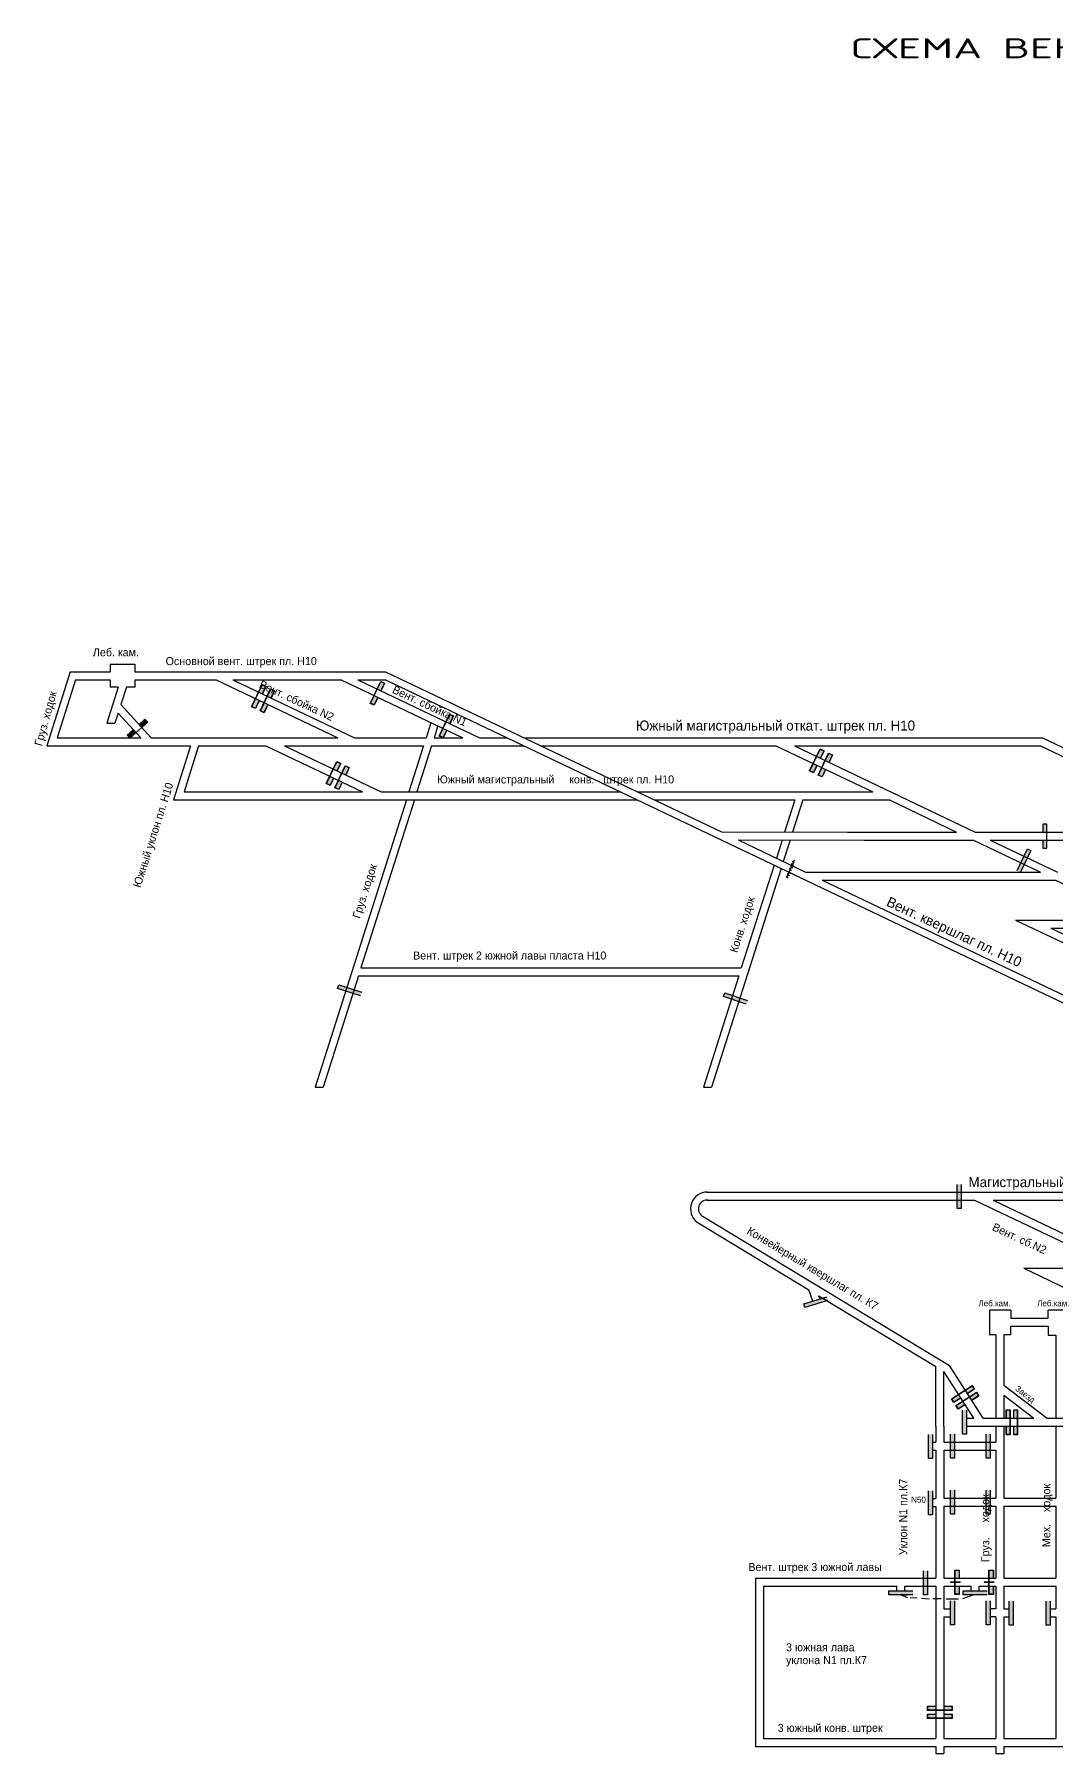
# Model space of a CAD drawing. Header units: millimetres. Extents: x -1214 to 290, y -473 to 386.
# Drawn here: x -1214 to -703, y -473 to 386 of the extents above; entities that cross this region are included whole.
import ezdxf

# ---------------------------------------------------------------- set-up
doc = ezdxf.new("R2010")
doc.units = ezdxf.units.MM
doc.layers.add('Двери', color=7, linetype='Continuous')
doc.layers.add('Перемычки', color=7, linetype='Continuous')
doc.styles.add('ESKD', font='Eskdwin')

msp = doc.modelspace()

# ---------------------------------------------------------------- hatches: boundary and pattern name
h = msp.add_hatch(color=256)
h.paths.add_polyline_path([(-751.71, -387.08), (-754.15, -387.08), (-754.15, -387.23), (-751.71, -387.23)])
h.paths.add_polyline_path([(-754.25, -387.08), (-756.39, -387.08), (-756.39, -387.23), (-754.25, -387.23)])
h.paths.add_polyline_path([(-754.15, -387.08), (-754.25, -387.08), (-754.25, -387.23), (-754.15, -387.23)])
h = msp.add_hatch(color=256)
h.paths.add_polyline_path([(-734.89, -387.08), (-737.32, -387.08), (-737.32, -387.23), (-734.89, -387.23)])
h.paths.add_polyline_path([(-737.42, -387.08), (-739.57, -387.08), (-739.57, -387.23), (-737.42, -387.23)])
h.paths.add_polyline_path([(-737.32, -387.08), (-737.42, -387.08), (-737.42, -387.23), (-737.32, -387.23)])
at = {"layer": 'Двери'}
h = msp.add_hatch(color=256, dxfattribs=at)
h.paths.add_polyline_path([(-1100.11, 56.7), (-1098.34, 60.41), (-1100.33, 61.35), (-1102.09, 57.65), (-1102, 57.61), (-1100.28, 61.22), (-1098.48, 60.36), (-1100.2, 56.75)])
h.paths.add_polyline_path([(-1103.72, 54), (-1102, 57.61), (-1102.09, 57.65), (-1103.81, 54.04)])
h.paths.add_polyline_path([(-1103.59, 49.39), (-1101.83, 53.09), (-1101.92, 53.14), (-1103.64, 49.53), (-1105.45, 50.39), (-1103.72, 54), (-1103.81, 54.04), (-1105.58, 50.34)])
h = msp.add_hatch(color=3, dxfattribs=at)
h.paths.add_polyline_path([(-1098.48, 60.36), (-1100.28, 61.22), (-1102, 57.61), (-1100.2, 56.75)])
h.paths.add_polyline_path([(-1105.45, 50.39), (-1103.64, 49.53), (-1101.92, 53.14), (-1103.72, 54)])
h = msp.add_hatch(color=256, dxfattribs=at)
h.paths.add_polyline_path([(-1040.85, 58.38), (-1039.09, 62.08), (-1041.08, 63.02), (-1042.84, 59.32), (-1042.75, 59.28), (-1041.03, 62.89), (-1039.22, 62.03), (-1040.94, 58.42)])
h.paths.add_polyline_path([(-1044.47, 55.67), (-1042.75, 59.28), (-1042.84, 59.32), (-1044.56, 55.71)])
h.paths.add_polyline_path([(-1044.34, 51.06), (-1042.58, 54.76), (-1042.67, 54.81), (-1044.39, 51.2), (-1046.19, 52.06), (-1044.47, 55.67), (-1044.56, 55.71), (-1046.33, 52.01)])
h = msp.add_hatch(color=3, dxfattribs=at)
h.paths.add_polyline_path([(-1039.22, 62.03), (-1041.03, 62.89), (-1042.75, 59.28), (-1040.94, 58.42)])
h.paths.add_polyline_path([(-1046.19, 52.06), (-1044.39, 51.2), (-1042.67, 54.81), (-1044.47, 55.67)])
h = msp.add_hatch(color=256, dxfattribs=at)
h.paths.add_polyline_path([(-1095.83, 54.66), (-1094.06, 58.36), (-1096.05, 59.31), (-1097.81, 55.61), (-1097.72, 55.57), (-1096, 59.18), (-1094.2, 58.32), (-1095.92, 54.7)])
h.paths.add_polyline_path([(-1099.45, 51.96), (-1097.72, 55.57), (-1097.81, 55.61), (-1099.54, 52)])
h.paths.add_polyline_path([(-1099.32, 47.35), (-1097.55, 51.05), (-1097.64, 51.09), (-1099.36, 47.48), (-1101.17, 48.34), (-1099.45, 51.96), (-1099.54, 52), (-1101.3, 48.3)])
h = msp.add_hatch(color=3, dxfattribs=at)
h.paths.add_polyline_path([(-1094.2, 58.32), (-1096, 59.18), (-1097.72, 55.57), (-1095.92, 54.7)])
h.paths.add_polyline_path([(-1101.17, 48.34), (-1099.36, 47.48), (-1097.64, 51.09), (-1099.45, 51.96)])
h = msp.add_hatch(color=256, dxfattribs=at)
h.paths.add_polyline_path([(-1161.83, 41.54), (-1158.79, 44.3), (-1157.31, 42.67), (-1160.35, 39.91), (-1160.42, 39.99), (-1157.45, 42.67), (-1158.8, 44.15), (-1161.76, 41.47)])
h.paths.add_polyline_path([(-1163.38, 37.3), (-1160.42, 39.99), (-1160.35, 39.91), (-1163.31, 37.23)])
h.paths.add_polyline_path([(-1167.83, 36.1), (-1164.79, 38.86), (-1164.72, 38.78), (-1167.69, 36.09), (-1166.34, 34.61), (-1163.38, 37.3), (-1163.31, 37.23), (-1166.35, 34.47)])
h = msp.add_hatch(color=3, dxfattribs=at)
h.paths.add_polyline_path([(-1158.8, 44.15), (-1157.45, 42.67), (-1160.42, 39.99), (-1161.76, 41.47)])
h.paths.add_polyline_path([(-1166.34, 34.61), (-1167.69, 36.09), (-1164.72, 38.78), (-1163.38, 37.3)])
h = msp.add_hatch(color=256, dxfattribs=at)
h.paths.add_polyline_path([(-1006.44, 42.02), (-1004.67, 45.72), (-1006.66, 46.67), (-1008.42, 42.97), (-1008.33, 42.93), (-1006.61, 46.54), (-1004.81, 45.68), (-1006.53, 42.07)])
h.paths.add_polyline_path([(-1010.05, 39.32), (-1008.33, 42.93), (-1008.42, 42.97), (-1010.14, 39.36)])
h.paths.add_polyline_path([(-1009.92, 34.71), (-1008.16, 38.41), (-1008.25, 38.46), (-1009.97, 34.85), (-1011.78, 35.71), (-1010.05, 39.32), (-1010.14, 39.36), (-1011.91, 35.66)])
h = msp.add_hatch(color=3, dxfattribs=at)
h.paths.add_polyline_path([(-1004.81, 45.68), (-1006.61, 46.54), (-1008.33, 42.93), (-1006.53, 42.07)])
h.paths.add_polyline_path([(-1011.78, 35.71), (-1009.97, 34.85), (-1008.25, 38.46), (-1010.05, 39.32)])
h = msp.add_hatch(color=256, dxfattribs=at)
h.paths.add_polyline_path([(-821.38, 24.59), (-819.62, 28.29), (-821.6, 29.24), (-823.37, 25.54), (-823.28, 25.49), (-821.55, 29.1), (-819.75, 28.24), (-821.47, 24.63)])
h.paths.add_polyline_path([(-825, 21.88), (-823.28, 25.49), (-823.37, 25.54), (-825.09, 21.93)])
h.paths.add_polyline_path([(-824.87, 17.28), (-823.1, 20.98), (-823.19, 21.02), (-824.92, 17.41), (-826.72, 18.27), (-825, 21.88), (-825.09, 21.93), (-826.85, 18.23)])
h = msp.add_hatch(color=3, dxfattribs=at)
h.paths.add_polyline_path([(-819.75, 28.24), (-821.55, 29.1), (-823.28, 25.49), (-821.47, 24.63)])
h.paths.add_polyline_path([(-826.72, 18.27), (-824.92, 17.41), (-823.19, 21.02), (-825, 21.88)])
h = msp.add_hatch(color=256, dxfattribs=at)
h.paths.add_polyline_path([(-817.1, 22.55), (-815.34, 26.25), (-817.32, 27.19), (-819.09, 23.49), (-819, 23.45), (-817.28, 27.06), (-815.47, 26.2), (-817.19, 22.59)])
h.paths.add_polyline_path([(-820.72, 19.84), (-819, 23.45), (-819.09, 23.49), (-820.81, 19.88)])
h.paths.add_polyline_path([(-820.59, 15.24), (-818.82, 18.94), (-818.91, 18.98), (-820.64, 15.37), (-822.44, 16.23), (-820.72, 19.84), (-820.81, 19.88), (-822.58, 16.18)])
h = msp.add_hatch(color=3, dxfattribs=at)
h.paths.add_polyline_path([(-815.47, 26.2), (-817.28, 27.06), (-819, 23.45), (-817.19, 22.59)])
h.paths.add_polyline_path([(-822.44, 16.23), (-820.64, 15.37), (-818.91, 18.98), (-820.72, 19.84)])
h = msp.add_hatch(color=256, dxfattribs=at)
h.paths.add_polyline_path([(-1062.81, 18.25), (-1061.04, 21.95), (-1063.03, 22.9), (-1064.79, 19.2), (-1064.7, 19.16), (-1062.98, 22.77), (-1061.18, 21.91), (-1062.9, 18.3)])
h.paths.add_polyline_path([(-1066.42, 15.55), (-1064.7, 19.16), (-1064.79, 19.2), (-1066.51, 15.59)])
h.paths.add_polyline_path([(-1066.29, 10.94), (-1064.53, 14.64), (-1064.62, 14.69), (-1066.34, 11.08), (-1068.15, 11.94), (-1066.42, 15.55), (-1066.51, 15.59), (-1068.28, 11.89)])
h = msp.add_hatch(color=3, dxfattribs=at)
h.paths.add_polyline_path([(-1061.18, 21.91), (-1062.98, 22.77), (-1064.7, 19.16), (-1062.9, 18.3)])
h.paths.add_polyline_path([(-1068.15, 11.94), (-1066.34, 11.08), (-1064.62, 14.69), (-1066.42, 15.55)])
h = msp.add_hatch(color=256, dxfattribs=at)
h.paths.add_polyline_path([(-1058.53, 16.21), (-1056.76, 19.91), (-1058.75, 20.86), (-1060.51, 17.16), (-1060.42, 17.11), (-1058.7, 20.72), (-1056.9, 19.86), (-1058.62, 16.25)])
h.paths.add_polyline_path([(-1062.15, 13.5), (-1060.42, 17.11), (-1060.51, 17.16), (-1062.24, 13.55)])
h.paths.add_polyline_path([(-1062.02, 8.9), (-1060.25, 12.6), (-1060.34, 12.64), (-1062.06, 9.03), (-1063.87, 9.89), (-1062.15, 13.5), (-1062.24, 13.55), (-1064, 9.85)])
h = msp.add_hatch(color=3, dxfattribs=at)
h.paths.add_polyline_path([(-1056.9, 19.86), (-1058.7, 20.72), (-1060.42, 17.11), (-1058.62, 16.25)])
h.paths.add_polyline_path([(-1063.87, 9.89), (-1062.06, 9.03), (-1060.34, 12.64), (-1062.15, 13.5)])
h = msp.add_hatch(color=256, dxfattribs=at)
h.paths.add_polyline_path([(-710.43, -12.29), (-710.43, -8.19), (-708.23, -8.19), (-708.23, -12.29), (-708.33, -12.29), (-708.33, -8.29), (-710.33, -8.29), (-710.33, -12.29)])
h.paths.add_polyline_path([(-708.33, -16.29), (-708.33, -12.29), (-708.23, -12.29), (-708.23, -16.29)])
h.paths.add_polyline_path([(-710.43, -20.39), (-710.43, -16.29), (-710.33, -16.29), (-710.33, -20.29), (-708.33, -20.29), (-708.33, -16.29), (-708.23, -16.29), (-708.23, -20.39)])
h = msp.add_hatch(color=3, dxfattribs=at)
h.paths.add_polyline_path([(-710.33, -8.29), (-708.33, -8.29), (-708.33, -12.29), (-710.33, -12.29)])
h.paths.add_polyline_path([(-708.33, -20.29), (-710.33, -20.29), (-710.33, -16.29), (-708.33, -16.29)])
h = msp.add_hatch(color=256, dxfattribs=at)
h.paths.add_polyline_path([(-750.95, -200.64), (-750.95, -196.54), (-751.05, -196.54), (-751.05, -200.54), (-753.05, -200.54), (-753.05, -196.54), (-753.15, -196.54), (-753.15, -200.64)])
h.paths.add_polyline_path([(-751.05, -196.54), (-750.95, -196.54), (-750.95, -188.44), (-753.15, -188.44), (-753.15, -196.54), (-753.05, -196.54), (-753.05, -188.54), (-751.05, -188.54)])
h = msp.add_hatch(color=3, dxfattribs=at)
h.paths.add_polyline_path([(-753.05, -200.54), (-751.05, -200.54), (-751.05, -196.54), (-753.05, -196.54)])
h.paths.add_polyline_path([(-751.05, -192.54), (-753.05, -192.54), (-753.05, -196.54), (-751.05, -196.54)])
h.paths.add_polyline_path([(-751.05, -192.54), (-751.05, -188.54), (-753.05, -188.54), (-753.05, -192.54)])
h = msp.add_hatch(color=256, dxfattribs=at)
h.paths.add_polyline_path([(-747.89, -293.04), (-744.43, -290.83), (-745.62, -288.98), (-749.07, -291.19), (-749.02, -291.27), (-745.65, -289.12), (-744.57, -290.8), (-747.94, -292.96)])
h.paths.add_polyline_path([(-752.39, -293.43), (-749.02, -291.27), (-749.07, -291.19), (-752.44, -293.35)])
h.paths.add_polyline_path([(-754.71, -297.41), (-751.26, -295.2), (-751.31, -295.11), (-754.68, -297.27), (-755.76, -295.59), (-752.39, -293.43), (-752.44, -293.35), (-755.9, -295.56)])
h = msp.add_hatch(color=3, dxfattribs=at)
h.paths.add_polyline_path([(-744.57, -290.8), (-745.65, -289.12), (-749.02, -291.27), (-747.94, -292.96)])
h.paths.add_polyline_path([(-755.76, -295.59), (-754.68, -297.27), (-751.31, -295.11), (-752.39, -293.43)])
h = msp.add_hatch(color=256, dxfattribs=at)
h.paths.add_polyline_path([(-745.73, -296.41), (-742.28, -294.2), (-743.46, -292.35), (-746.92, -294.56), (-746.86, -294.64), (-743.5, -292.49), (-742.42, -294.17), (-745.79, -296.33)])
h.paths.add_polyline_path([(-750.23, -296.8), (-746.86, -294.64), (-746.92, -294.56), (-750.29, -296.71)])
h.paths.add_polyline_path([(-752.56, -300.78), (-749.1, -298.57), (-749.16, -298.48), (-752.52, -300.64), (-753.6, -298.95), (-750.23, -296.8), (-750.29, -296.71), (-753.74, -298.92)])
h = msp.add_hatch(color=3, dxfattribs=at)
h.paths.add_polyline_path([(-742.42, -294.17), (-743.5, -292.49), (-746.86, -294.64), (-745.79, -296.33)])
h.paths.add_polyline_path([(-753.6, -298.95), (-752.52, -300.64), (-749.16, -298.48), (-750.23, -296.8)])
h = msp.add_hatch(color=256, dxfattribs=at)
h.paths.add_polyline_path([(-728.75, -305.31), (-728.75, -301.21), (-726.55, -301.21), (-726.55, -305.31), (-726.65, -305.31), (-726.65, -301.31), (-728.65, -301.31), (-728.65, -305.31)])
h.paths.add_polyline_path([(-726.65, -309.31), (-726.65, -305.31), (-726.55, -305.31), (-726.55, -309.31)])
h.paths.add_polyline_path([(-728.75, -313.41), (-728.75, -309.31), (-728.65, -309.31), (-728.65, -313.31), (-726.65, -313.31), (-726.65, -309.31), (-726.55, -309.31), (-726.55, -313.41)])
h = msp.add_hatch(color=3, dxfattribs=at)
h.paths.add_polyline_path([(-728.65, -301.31), (-726.65, -301.31), (-726.65, -305.31), (-728.65, -305.31)])
h.paths.add_polyline_path([(-726.65, -313.31), (-728.65, -313.31), (-728.65, -309.31), (-726.65, -309.31)])
h = msp.add_hatch(color=256, dxfattribs=at)
h.paths.add_polyline_path([(-725.03, -305.31), (-725.03, -301.21), (-722.83, -301.21), (-722.83, -305.31), (-722.93, -305.31), (-722.93, -301.31), (-724.93, -301.31), (-724.93, -305.31)])
h.paths.add_polyline_path([(-722.93, -309.31), (-722.93, -305.31), (-722.83, -305.31), (-722.83, -309.31)])
h.paths.add_polyline_path([(-725.03, -313.41), (-725.03, -309.31), (-724.93, -309.31), (-724.93, -313.31), (-722.93, -313.31), (-722.93, -309.31), (-722.83, -309.31), (-722.83, -313.41)])
h = msp.add_hatch(color=3, dxfattribs=at)
h.paths.add_polyline_path([(-724.93, -301.31), (-722.93, -301.31), (-722.93, -305.31), (-724.93, -305.31)])
h.paths.add_polyline_path([(-722.93, -313.31), (-724.93, -313.31), (-724.93, -309.31), (-722.93, -309.31)])
h = msp.add_hatch(color=256, dxfattribs=at)
h.paths.add_polyline_path([(-752.05, -385.31), (-752.05, -381.21), (-754.25, -381.21), (-754.25, -385.31), (-754.15, -385.31), (-754.15, -381.31), (-752.15, -381.31), (-752.15, -385.31)])
h.paths.add_polyline_path([(-754.15, -389.31), (-754.15, -385.31), (-754.25, -385.31), (-754.25, -389.31)])
h.paths.add_polyline_path([(-752.05, -393.41), (-752.05, -389.31), (-752.15, -389.31), (-752.15, -393.31), (-754.15, -393.31), (-754.15, -389.31), (-754.25, -389.31), (-754.25, -393.41)])
h = msp.add_hatch(color=3, dxfattribs=at)
h.paths.add_polyline_path([(-752.15, -381.31), (-754.15, -381.31), (-754.15, -385.31), (-752.15, -385.31)])
h.paths.add_polyline_path([(-754.15, -393.31), (-752.15, -393.31), (-752.15, -389.31), (-754.15, -389.31)])
h = msp.add_hatch(color=256, dxfattribs=at)
h.paths.add_polyline_path([(-735.05, -385.31), (-735.05, -381.21), (-737.25, -381.21), (-737.25, -385.31), (-737.15, -385.31), (-737.15, -381.31), (-735.15, -381.31), (-735.15, -385.31)])
h.paths.add_polyline_path([(-737.15, -389.31), (-737.15, -385.31), (-737.25, -385.31), (-737.25, -389.31)])
h.paths.add_polyline_path([(-735.05, -393.41), (-735.05, -389.31), (-735.15, -389.31), (-735.15, -393.31), (-737.15, -393.31), (-737.15, -389.31), (-737.25, -389.31), (-737.25, -393.41)])
h = msp.add_hatch(color=3, dxfattribs=at)
h.paths.add_polyline_path([(-735.15, -381.31), (-737.15, -381.31), (-737.15, -385.31), (-735.15, -385.31)])
h.paths.add_polyline_path([(-737.15, -393.31), (-735.15, -393.31), (-735.15, -389.31), (-737.15, -389.31)])
h = msp.add_hatch(color=256, dxfattribs=at)
h.paths.add_polyline_path([(-763.79, -449.16), (-767.89, -449.16), (-767.89, -451.36), (-763.79, -451.36), (-763.79, -451.26), (-767.79, -451.26), (-767.79, -449.26), (-763.79, -449.26)])
h.paths.add_polyline_path([(-759.79, -451.26), (-763.79, -451.26), (-763.79, -451.36), (-759.79, -451.36)])
h.paths.add_polyline_path([(-755.69, -449.16), (-759.79, -449.16), (-759.79, -449.26), (-755.79, -449.26), (-755.79, -451.26), (-759.79, -451.26), (-759.79, -451.36), (-755.69, -451.36)])
h = msp.add_hatch(color=256, dxfattribs=at)
h.paths.add_polyline_path([(-763.79, -453.16), (-767.89, -453.16), (-767.89, -455.36), (-763.79, -455.36), (-763.79, -455.26), (-767.79, -455.26), (-767.79, -453.26), (-763.79, -453.26)])
h.paths.add_polyline_path([(-759.79, -455.26), (-763.79, -455.26), (-763.79, -455.36), (-759.79, -455.36)])
h.paths.add_polyline_path([(-755.69, -453.16), (-759.79, -453.16), (-759.79, -453.26), (-755.79, -453.26), (-755.79, -455.26), (-759.79, -455.26), (-759.79, -455.36), (-755.69, -455.36)])
h = msp.add_hatch(color=3, dxfattribs=at)
h.paths.add_polyline_path([(-767.79, -449.26), (-767.79, -451.26), (-763.79, -451.26), (-763.79, -449.26)])
h.paths.add_polyline_path([(-755.79, -451.26), (-755.79, -449.26), (-759.79, -449.26), (-759.79, -451.26)])
h = msp.add_hatch(color=3, dxfattribs=at)
h.paths.add_polyline_path([(-767.79, -453.26), (-767.79, -455.26), (-763.79, -455.26), (-763.79, -453.26)])
h.paths.add_polyline_path([(-755.79, -455.26), (-755.79, -453.26), (-759.79, -453.26), (-759.79, -455.26)])
at = {"layer": 'Перемычки'}
h = msp.add_hatch(color=256, dxfattribs=at)
h.paths.add_polyline_path([(-718.12, -20.56), (-719.89, -24.26), (-719.8, -24.3), (-718.07, -20.69), (-716.27, -21.55), (-717.99, -25.16), (-717.9, -25.21), (-716.14, -21.51)])
h.paths.add_polyline_path([(-719.8, -24.3), (-719.89, -24.26), (-723.37, -31.57), (-721.39, -32.52), (-717.9, -25.21), (-717.99, -25.16), (-721.44, -32.38), (-723.24, -31.52)])
h = msp.add_hatch(color=3, dxfattribs=at)
h.paths.add_polyline_path([(-716.27, -21.55), (-718.07, -20.69), (-719.8, -24.3), (-717.99, -25.16)])
h.paths.add_polyline_path([(-721.52, -27.91), (-719.71, -28.77), (-717.99, -25.16), (-719.8, -24.3)])
h.paths.add_polyline_path([(-721.52, -27.91), (-723.24, -31.52), (-721.44, -32.38), (-719.71, -28.77)])
h = msp.add_hatch(color=256, dxfattribs=at)
h.paths.add_polyline_path([(-1062.7, -90.57), (-1058.8, -91.84), (-1058.77, -91.75), (-1062.57, -90.51), (-1061.95, -88.61), (-1058.15, -89.85), (-1058.12, -89.75), (-1062.02, -88.48)])
h.paths.add_polyline_path([(-1058.77, -91.75), (-1058.8, -91.84), (-1051.1, -94.36), (-1050.42, -92.27), (-1058.12, -89.75), (-1058.15, -89.85), (-1050.54, -92.33), (-1051.17, -94.23)])
h = msp.add_hatch(color=3, dxfattribs=at)
h.paths.add_polyline_path([(-1061.95, -88.61), (-1062.57, -90.51), (-1058.77, -91.75), (-1058.15, -89.85)])
h.paths.add_polyline_path([(-1054.97, -92.99), (-1054.35, -91.09), (-1058.15, -89.85), (-1058.77, -91.75)])
h.paths.add_polyline_path([(-1054.97, -92.99), (-1051.17, -94.23), (-1050.54, -92.33), (-1054.35, -91.09)])
h = msp.add_hatch(color=256, dxfattribs=at)
h.paths.add_polyline_path([(-870, -94.64), (-866.1, -95.92), (-866.07, -95.83), (-869.87, -94.58), (-869.25, -92.68), (-865.45, -93.93), (-865.42, -93.83), (-869.31, -92.55)])
h.paths.add_polyline_path([(-866.07, -95.83), (-866.1, -95.92), (-858.41, -98.45), (-857.72, -96.36), (-865.42, -93.83), (-865.45, -93.93), (-857.85, -96.42), (-858.47, -98.32)])
h = msp.add_hatch(color=3, dxfattribs=at)
h.paths.add_polyline_path([(-869.25, -92.68), (-869.87, -94.58), (-866.07, -95.83), (-865.45, -93.93)])
h.paths.add_polyline_path([(-862.27, -97.07), (-861.65, -95.17), (-865.45, -93.93), (-866.07, -95.83)])
h.paths.add_polyline_path([(-862.27, -97.07), (-858.47, -98.32), (-857.85, -96.42), (-861.65, -95.17)])
h = msp.add_hatch(color=256, dxfattribs=at)
h.paths.add_polyline_path([(-829.23, -250.08), (-825.31, -248.9), (-825.33, -248.8), (-829.16, -249.96), (-829.74, -248.05), (-825.92, -246.89), (-825.94, -246.79), (-829.87, -247.98)])
h.paths.add_polyline_path([(-825.33, -248.8), (-825.31, -248.9), (-817.55, -246.55), (-818.19, -244.44), (-825.94, -246.79), (-825.92, -246.89), (-818.26, -244.57), (-817.68, -246.48)])
h = msp.add_hatch(color=3, dxfattribs=at)
h.paths.add_polyline_path([(-829.74, -248.05), (-829.16, -249.96), (-825.33, -248.8), (-825.92, -246.89)])
h.paths.add_polyline_path([(-821.51, -247.64), (-822.09, -245.73), (-825.92, -246.89), (-825.33, -248.8)])
h.paths.add_polyline_path([(-821.51, -247.64), (-817.68, -246.48), (-818.26, -244.57), (-822.09, -245.73)])
h = msp.add_hatch(color=256, dxfattribs=at)
h.paths.add_polyline_path([(-748.4, -313.37), (-748.4, -309.27), (-748.5, -309.27), (-748.5, -313.27), (-750.5, -313.27), (-750.5, -309.27), (-750.6, -309.27), (-750.6, -313.37)])
h.paths.add_polyline_path([(-748.5, -309.27), (-748.4, -309.27), (-748.4, -301.17), (-750.6, -301.17), (-750.6, -309.27), (-750.5, -309.27), (-750.5, -301.27), (-748.5, -301.27)])
h = msp.add_hatch(color=3, dxfattribs=at)
h.paths.add_polyline_path([(-750.5, -313.27), (-748.5, -313.27), (-748.5, -309.27), (-750.5, -309.27)])
h.paths.add_polyline_path([(-748.5, -305.27), (-750.5, -305.27), (-750.5, -309.27), (-748.5, -309.27)])
h.paths.add_polyline_path([(-748.5, -305.27), (-748.5, -301.27), (-750.5, -301.27), (-750.5, -305.27)])
h = msp.add_hatch(color=256, dxfattribs=at)
h.paths.add_polyline_path([(-765.36, -325.52), (-765.36, -321.42), (-765.46, -321.42), (-765.46, -325.42), (-767.46, -325.42), (-767.46, -321.42), (-767.56, -321.42), (-767.56, -325.52)])
h.paths.add_polyline_path([(-765.46, -321.42), (-765.36, -321.42), (-765.36, -313.32), (-767.56, -313.32), (-767.56, -321.42), (-767.46, -321.42), (-767.46, -313.42), (-765.46, -313.42)])
h = msp.add_hatch(color=3, dxfattribs=at)
h.paths.add_polyline_path([(-767.46, -325.42), (-765.46, -325.42), (-765.46, -321.42), (-767.46, -321.42)])
h.paths.add_polyline_path([(-765.46, -317.42), (-767.46, -317.42), (-767.46, -321.42), (-765.46, -321.42)])
h.paths.add_polyline_path([(-765.46, -317.42), (-765.46, -313.42), (-767.46, -313.42), (-767.46, -317.42)])
h = msp.add_hatch(color=256, dxfattribs=at)
h.paths.add_polyline_path([(-754.38, -325.37), (-754.38, -321.27), (-754.48, -321.27), (-754.48, -325.27), (-756.48, -325.27), (-756.48, -321.27), (-756.58, -321.27), (-756.58, -325.37)])
h.paths.add_polyline_path([(-754.48, -321.27), (-754.38, -321.27), (-754.38, -313.17), (-756.58, -313.17), (-756.58, -321.27), (-756.48, -321.27), (-756.48, -313.27), (-754.48, -313.27)])
h = msp.add_hatch(color=3, dxfattribs=at)
h.paths.add_polyline_path([(-756.48, -325.27), (-754.48, -325.27), (-754.48, -321.27), (-756.48, -321.27)])
h.paths.add_polyline_path([(-754.48, -317.27), (-756.48, -317.27), (-756.48, -321.27), (-754.48, -321.27)])
h.paths.add_polyline_path([(-754.48, -317.27), (-754.48, -313.27), (-756.48, -313.27), (-756.48, -317.27)])
h = msp.add_hatch(color=256, dxfattribs=at)
h.paths.add_polyline_path([(-736.56, -325.37), (-736.56, -321.27), (-736.66, -321.27), (-736.66, -325.27), (-738.66, -325.27), (-738.66, -321.27), (-738.76, -321.27), (-738.76, -325.37)])
h.paths.add_polyline_path([(-736.66, -321.27), (-736.56, -321.27), (-736.56, -313.17), (-738.76, -313.17), (-738.76, -321.27), (-738.66, -321.27), (-738.66, -313.27), (-736.66, -313.27)])
h = msp.add_hatch(color=3, dxfattribs=at)
h.paths.add_polyline_path([(-738.66, -325.27), (-736.66, -325.27), (-736.66, -321.27), (-738.66, -321.27)])
h.paths.add_polyline_path([(-736.66, -317.27), (-738.66, -317.27), (-738.66, -321.27), (-736.66, -321.27)])
h.paths.add_polyline_path([(-736.66, -317.27), (-736.66, -313.27), (-738.66, -313.27), (-738.66, -317.27)])
h = msp.add_hatch(color=256, dxfattribs=at)
h.paths.add_polyline_path([(-765.36, -353.65), (-765.36, -349.55), (-765.46, -349.55), (-765.46, -353.55), (-767.46, -353.55), (-767.46, -349.55), (-767.56, -349.55), (-767.56, -353.65)])
h.paths.add_polyline_path([(-765.46, -349.55), (-765.36, -349.55), (-765.36, -341.45), (-767.56, -341.45), (-767.56, -349.55), (-767.46, -349.55), (-767.46, -341.55), (-765.46, -341.55)])
h = msp.add_hatch(color=3, dxfattribs=at)
h.paths.add_polyline_path([(-767.46, -353.55), (-765.46, -353.55), (-765.46, -349.55), (-767.46, -349.55)])
h.paths.add_polyline_path([(-765.46, -345.55), (-767.46, -345.55), (-767.46, -349.55), (-765.46, -349.55)])
h.paths.add_polyline_path([(-765.46, -345.55), (-765.46, -341.55), (-767.46, -341.55), (-767.46, -345.55)])
h = msp.add_hatch(color=256, dxfattribs=at)
h.paths.add_polyline_path([(-754.38, -353.41), (-754.38, -349.31), (-754.48, -349.31), (-754.48, -353.31), (-756.48, -353.31), (-756.48, -349.31), (-756.58, -349.31), (-756.58, -353.41)])
h.paths.add_polyline_path([(-754.48, -349.31), (-754.38, -349.31), (-754.38, -341.21), (-756.58, -341.21), (-756.58, -349.31), (-756.48, -349.31), (-756.48, -341.31), (-754.48, -341.31)])
h = msp.add_hatch(color=3, dxfattribs=at)
h.paths.add_polyline_path([(-756.48, -353.31), (-754.48, -353.31), (-754.48, -349.31), (-756.48, -349.31)])
h.paths.add_polyline_path([(-754.48, -345.31), (-756.48, -345.31), (-756.48, -349.31), (-754.48, -349.31)])
h.paths.add_polyline_path([(-754.48, -345.31), (-754.48, -341.31), (-756.48, -341.31), (-756.48, -345.31)])
h = msp.add_hatch(color=256, dxfattribs=at)
h.paths.add_polyline_path([(-736.56, -353.41), (-736.56, -349.31), (-736.66, -349.31), (-736.66, -353.31), (-738.66, -353.31), (-738.66, -349.31), (-738.76, -349.31), (-738.76, -353.41)])
h.paths.add_polyline_path([(-736.66, -349.31), (-736.56, -349.31), (-736.56, -341.21), (-738.76, -341.21), (-738.76, -349.31), (-738.66, -349.31), (-738.66, -341.31), (-736.66, -341.31)])
h = msp.add_hatch(color=3, dxfattribs=at)
h.paths.add_polyline_path([(-738.66, -353.31), (-736.66, -353.31), (-736.66, -349.31), (-738.66, -349.31)])
h.paths.add_polyline_path([(-736.66, -345.31), (-738.66, -345.31), (-738.66, -349.31), (-736.66, -349.31)])
h.paths.add_polyline_path([(-736.66, -345.31), (-736.66, -341.31), (-738.66, -341.31), (-738.66, -345.31)])
h = msp.add_hatch(color=256, dxfattribs=at)
h.paths.add_polyline_path([(-767.83, -393.69), (-767.83, -389.59), (-767.93, -389.59), (-767.93, -393.59), (-769.93, -393.59), (-769.93, -389.59), (-770.03, -389.59), (-770.03, -393.69)])
h.paths.add_polyline_path([(-767.93, -389.59), (-767.83, -389.59), (-767.83, -381.49), (-770.03, -381.49), (-770.03, -389.59), (-769.93, -389.59), (-769.93, -381.59), (-767.93, -381.59)])
h = msp.add_hatch(color=3, dxfattribs=at)
h.paths.add_polyline_path([(-769.93, -393.59), (-767.93, -393.59), (-767.93, -389.59), (-769.93, -389.59)])
h.paths.add_polyline_path([(-767.93, -385.59), (-769.93, -385.59), (-769.93, -389.59), (-767.93, -389.59)])
h.paths.add_polyline_path([(-767.93, -385.59), (-767.93, -381.59), (-769.93, -381.59), (-769.93, -385.59)])
h = msp.add_hatch(color=256, dxfattribs=at)
h.paths.add_polyline_path([(-787.34, -393.62), (-783.24, -393.62), (-783.24, -393.52), (-787.24, -393.52), (-787.24, -391.52), (-783.24, -391.52), (-783.24, -391.42), (-787.34, -391.42)])
h.paths.add_polyline_path([(-783.24, -393.52), (-783.24, -393.62), (-775.14, -393.62), (-775.14, -391.42), (-783.24, -391.42), (-783.24, -391.52), (-775.24, -391.52), (-775.24, -393.52)])
h = msp.add_hatch(color=3, dxfattribs=at)
h.paths.add_polyline_path([(-787.24, -391.52), (-787.24, -393.52), (-783.24, -393.52), (-783.24, -391.52)])
h.paths.add_polyline_path([(-779.24, -393.52), (-779.24, -391.52), (-783.24, -391.52), (-783.24, -393.52)])
h.paths.add_polyline_path([(-779.24, -393.52), (-775.24, -393.52), (-775.24, -391.52), (-779.24, -391.52)])
h = msp.add_hatch(color=256, dxfattribs=at)
h.paths.add_polyline_path([(-750.27, -393.62), (-746.17, -393.62), (-746.17, -393.52), (-750.17, -393.52), (-750.17, -391.52), (-746.17, -391.52), (-746.17, -391.42), (-750.27, -391.42)])
h.paths.add_polyline_path([(-746.17, -393.52), (-746.17, -393.62), (-738.07, -393.62), (-738.07, -391.42), (-746.17, -391.42), (-746.17, -391.52), (-738.17, -391.52), (-738.17, -393.52)])
h = msp.add_hatch(color=3, dxfattribs=at)
h.paths.add_polyline_path([(-750.17, -391.52), (-750.17, -393.52), (-746.17, -393.52), (-746.17, -391.52)])
h.paths.add_polyline_path([(-742.17, -393.52), (-742.17, -391.52), (-746.17, -391.52), (-746.17, -393.52)])
h.paths.add_polyline_path([(-742.17, -393.52), (-738.17, -393.52), (-738.17, -391.52), (-742.17, -391.52)])
h = msp.add_hatch(color=256, dxfattribs=at)
h.paths.add_polyline_path([(-754.38, -408.65), (-754.38, -404.55), (-754.48, -404.55), (-754.48, -408.55), (-756.48, -408.55), (-756.48, -404.55), (-756.58, -404.55), (-756.58, -408.65)])
h.paths.add_polyline_path([(-754.48, -404.55), (-754.38, -404.55), (-754.38, -396.45), (-756.58, -396.45), (-756.58, -404.55), (-756.48, -404.55), (-756.48, -396.55), (-754.48, -396.55)])
h = msp.add_hatch(color=3, dxfattribs=at)
h.paths.add_polyline_path([(-756.48, -408.55), (-754.48, -408.55), (-754.48, -404.55), (-756.48, -404.55)])
h.paths.add_polyline_path([(-754.48, -400.55), (-756.48, -400.55), (-756.48, -404.55), (-754.48, -404.55)])
h.paths.add_polyline_path([(-754.48, -400.55), (-754.48, -396.55), (-756.48, -396.55), (-756.48, -400.55)])
h = msp.add_hatch(color=256, dxfattribs=at)
h.paths.add_polyline_path([(-736.56, -408.65), (-736.56, -404.55), (-736.66, -404.55), (-736.66, -408.55), (-738.66, -408.55), (-738.66, -404.55), (-738.76, -404.55), (-738.76, -408.65)])
h.paths.add_polyline_path([(-736.66, -404.55), (-736.56, -404.55), (-736.56, -396.45), (-738.76, -396.45), (-738.76, -404.55), (-738.66, -404.55), (-738.66, -396.55), (-736.66, -396.55)])
h = msp.add_hatch(color=3, dxfattribs=at)
h.paths.add_polyline_path([(-738.66, -408.55), (-736.66, -408.55), (-736.66, -404.55), (-738.66, -404.55)])
h.paths.add_polyline_path([(-736.66, -400.55), (-738.66, -400.55), (-738.66, -404.55), (-736.66, -404.55)])
h.paths.add_polyline_path([(-736.66, -400.55), (-736.66, -396.55), (-738.66, -396.55), (-738.66, -400.55)])
h = msp.add_hatch(color=256, dxfattribs=at)
h.paths.add_polyline_path([(-725.07, -408.83), (-725.07, -404.73), (-725.17, -404.73), (-725.17, -408.73), (-727.17, -408.73), (-727.17, -404.73), (-727.27, -404.73), (-727.27, -408.83)])
h.paths.add_polyline_path([(-725.17, -404.73), (-725.07, -404.73), (-725.07, -396.63), (-727.27, -396.63), (-727.27, -404.73), (-727.17, -404.73), (-727.17, -396.73), (-725.17, -396.73)])
h = msp.add_hatch(color=3, dxfattribs=at)
h.paths.add_polyline_path([(-727.17, -408.73), (-725.17, -408.73), (-725.17, -404.73), (-727.17, -404.73)])
h.paths.add_polyline_path([(-725.17, -400.73), (-727.17, -400.73), (-727.17, -404.73), (-725.17, -404.73)])
h.paths.add_polyline_path([(-725.17, -400.73), (-725.17, -396.73), (-727.17, -396.73), (-727.17, -400.73)])
h = msp.add_hatch(color=256, dxfattribs=at)
h.paths.add_polyline_path([(-706.57, -408.83), (-706.57, -404.73), (-706.67, -404.73), (-706.67, -408.73), (-708.67, -408.73), (-708.67, -404.73), (-708.77, -404.73), (-708.77, -408.83)])
h.paths.add_polyline_path([(-706.67, -404.73), (-706.57, -404.73), (-706.57, -396.63), (-708.77, -396.63), (-708.77, -404.73), (-708.67, -404.73), (-708.67, -396.73), (-706.67, -396.73)])
h = msp.add_hatch(color=3, dxfattribs=at)
h.paths.add_polyline_path([(-708.67, -408.73), (-706.67, -408.73), (-706.67, -404.73), (-708.67, -404.73)])
h.paths.add_polyline_path([(-706.67, -400.73), (-708.67, -400.73), (-708.67, -404.73), (-706.67, -404.73)])
h.paths.add_polyline_path([(-706.67, -400.73), (-706.67, -396.73), (-708.67, -396.73), (-708.67, -400.73)])

# ---------------------------------------------------------------- linework, layer by layer
for p, q in [((-1176.13, 71.55), (-1163.83, 71.55)), ((-1176.13, 71.55), (-1176.13, 67.75)), ((-1163.83, 71.55), (-1163.83, 67.75)), ((-1196.21, 67.75), (-1207.9, 30.79)), ((-1193.47, 63.75), (-1202.63, 34.79)), ((-1196.21, 67.75), (-1176.13, 67.75)), ((-1193.47, 63.75), (-1176.13, 63.75)), ((-1192.21, 67.75), (-1192.21, 67.75)), ((-1176.13, 63.75), (-1176.13, 60.07)), ((-1163.83, 67.75), (-1038.61, 67.75)), ((-1163.83, 63.75), (-1139.4, 63.75)), ((-1163.83, 63.75), (-1163.83, 60.07)), ((-1139.4, 63.75), (-1123.24, 63.75)), ((-1123.24, 63.75), (-1062.52, 34.78)), ((-1114.86, 63.75), (-1054.13, 34.78)), ((-1114.86, 63.75), (-1060.85, 63.75)), ((-1067.35, 63.75), (-1060.85, 63.75)), ((-1060.85, 63.75), (-1000.12, 34.78)), ((-1052.46, 63.75), (-991.74, 34.78)), ((-1052.46, 63.75), (-1038.61, 63.75)), ((-1044.81, 63.75), (-1038.61, 63.75)), ((-1038.61, 67.75), (-870.83, -12.27)), ((-1038.61, 63.75), (-517.19, -184.93)), ((-1172.12, 60.07), (-1177.81, 42.08)), ((-1172.12, 60.07), (-1176.13, 60.07)), ((-1168.12, 60.07), (-1170.84, 51.47)), ((-1163.83, 60.07), (-1168.12, 60.07)), ((-1172.19, 47.19), (-1173.81, 42.08)), ((-1172.19, 47.19), (-1160.94, 34.79)), ((-1170.84, 51.47), (-1155.7, 34.79)), ((-1202.63, 34.79), (-1160.94, 34.79)), ((-1177.81, 42.08), (-1173.81, 42.08)), ((-1155.7, 34.79), (-1062.52, 34.78)), ((-1054.13, 34.78), (-1018.41, 34.79)), ((-1016.01, 42.36), (-1018.41, 34.79)), ((-1012.54, 40.71), (-1014.41, 34.78)), ((-1014.41, 34.78), (-1000.12, 34.78)), ((-1006.62, 34.78), (-1000.12, 34.78)), ((-991.74, 34.78), (-977.88, 34.78)), ((-969.49, 34.78), (-710.58, 34.78)), ((-710.58, 34.78), (-552.56, -40.58)), ((-1207.9, 30.79), (-1136, 30.79)), ((-1136, 30.79), (-1144.55, 3.75)), ((-1132, 30.79), (-1139.29, 7.75)), ((-1132, 30.79), (-1098.39, 30.78)), ((-1098.39, 30.78), (-1050.08, 7.74)), ((-1089.15, 30.78), (-1040.83, 7.74)), ((-1089.15, 30.78), (-1019.68, 30.78)), ((-1019.68, 30.78), (-1026.96, 7.75)), ((-1015.68, 30.78), (-1022.96, 7.74)), ((-1015.68, 30.78), (-969.49, 30.78)), ((-961.11, 30.78), (-843.68, 30.78)), ((-843.68, 30.78), (-795.32, 7.72)), ((-834.39, 30.78), (-744.08, -12.29)), ((-834.39, 30.78), (-711.48, 30.78)), ((-711.48, 30.78), (-621.15, -12.3)), ((-1144.61, 3.75), (-912.77, 3.73)), ((-1139.29, 7.75), (-1050.09, 7.75)), ((-1028.23, 3.75), (-1073.85, -139.83)), ((-1024.23, 3.75), (-1050.95, -80.09)), ((-1040.83, 7.74), (-921.16, 7.73)), ((-912.77, 7.73), (-795.32, 7.72)), ((-904.38, 3.73), (-834.24, 3.72)), ((-834.24, 3.72), (-839.3, -12.28)), ((-830.24, 3.72), (-835.3, -12.28)), ((-830.24, 3.72), (-811.66, 3.72)), ((-811.66, 3.72), (-786.93, 3.72)), ((-786.93, 3.72), (-753.38, -12.29)), ((-870.83, -12.27), (-807.91, -12.28)), ((-862.44, -16.27), (-799.52, -16.28)), ((-862.44, -16.27), (-828.88, -32.28)), ((-840.57, -16.28), (-843.44, -25.34)), ((-836.57, -16.28), (-839.96, -26.99)), ((-807.91, -12.28), (-753.38, -12.29)), ((-799.52, -16.28), (-744.99, -16.29)), ((-744.99, -16.29), (-711.43, -32.29)), ((-744.08, -12.29), (-621.15, -12.3)), ((-736.6, -16.29), (-703.04, -32.29)), ((-736.6, -16.29), (-612.76, -16.31)), ((-841.06, -30.47), (-875.86, -139.86)), ((-844.53, -28.81), (-860.96, -80.11)), ((-838.54, -34.31), (-837.49, -35.41)), ((-834.6, -26.29), (-838.32, -35.18)), ((-838, -33.03), (-836.95, -34.13)), ((-837.47, -31.8), (-836.42, -32.9)), ((-836.97, -30.41), (-835.92, -31.51)), ((-836.44, -29.18), (-835.38, -30.28)), ((-835.98, -27.98), (-834.93, -29.09)), ((-835.56, -26.78), (-834.51, -27.88)), ((-828.88, -32.28), (-765.96, -32.29)), ((-765.96, -32.29), (-711.43, -32.29)), ((-820.49, -36.28), (-765.96, -36.29)), ((-820.49, -36.28), (-537.78, -171.11)), ((-765.96, -36.29), (-703.94, -36.29)), ((-703.94, -36.29), (-584.97, -93.03)), ((-724.01, -56.29), (-662, -56.3)), ((-724.01, -56.29), (-635.61, -98.45)), ((-724.01, -56.29), (-724.01, -56.29)), ((-706.33, -60.29), (-653.61, -60.3)), ((-706.33, -60.29), (-693.24, -66.54)), ((-1052.21, -84.09), (-1069.85, -139.83)), ((-1052.21, -84.09), (-862.23, -84.11)), ((-1050.95, -80.09), (-860.96, -80.11)), ((-862.23, -84.11), (-879.86, -139.86)), ((-1073.85, -139.83), (-1069.85, -139.83)), ((-879.86, -139.86), (-875.86, -139.86)), ((-878.1, -192.29), (-683.82, -192.29)), ((-878.1, -196.29), (-744.44, -196.29)), ((-744.44, -196.29), (-673, -230.36)), ((-735.14, -196.29), (-663.71, -230.36)), ((-735.14, -196.29), (-705.67, -196.29)), ((-713.9, -192.29), (-519.62, -192.29)), ((-713.9, -196.29), (-658.47, -196.29)), ((-880, -204.47), (-756.96, -278.91)), ((-883.01, -207.32), (-827.24, -241.06)), ((-719.91, -230.36), (-659.67, -259.09)), ((-719.91, -230.36), (-673, -230.36)), ((-825.25, -246.71), (-827.24, -241.06)), ((-822.16, -244.14), (-763.79, -279.45)), ((-821.63, -245.59), (-822.14, -244.15)), ((-737.01, -251.33), (-737.01, -263.72)), ((-726.37, -251.33), (-737.01, -251.33)), ((-726.37, -251.33), (-726.37, -255.31)), ((-726.37, -255.31), (-707.6, -255.31)), ((-707.6, -255.31), (-707.6, -251.33)), ((-696.44, -251.33), (-707.6, -251.33)), ((-733.79, -263.69), (-737.01, -263.69)), ((-733.79, -263.69), (-733.79, -305.31)), ((-726.33, -263.69), (-729.79, -263.69)), ((-729.79, -263.69), (-729.79, -288.7)), ((-726.33, -263.69), (-726.33, -259.31)), ((-726.33, -259.31), (-707.6, -259.31)), ((-707.6, -259.31), (-707.6, -263.72)), ((-707.6, -263.72), (-703.79, -263.72)), ((-703.79, -263.72), (-703.79, -305.31)), ((-763.79, -309.43), (-763.79, -279.45)), ((-759.76, -309.44), (-759.8, -281.86)), ((-744.79, -305.31), (-759.8, -281.86)), ((-759.79, -281.87), (-759.79, -281.87)), ((-740.07, -305.31), (-756.96, -278.91)), ((-729.79, -288.7), (-708.24, -305.31)), ((-729.79, -293.75), (-729.79, -305.31)), ((-729.79, -293.75), (-714.79, -305.31)), ((-763.79, -309.31), (-763.79, -317.27)), ((-759.79, -309.31), (-759.79, -317.27)), ((-748.5, -305.31), (-744.79, -305.31)), ((-748.5, -309.31), (-587.47, -309.31)), ((-740.07, -305.31), (-714.79, -305.31)), ((-733.79, -309.31), (-733.79, -317.27)), ((-729.79, -305.31), (-729.79, -305.31)), ((-729.79, -309.31), (-729.79, -345.31)), ((-708.24, -305.31), (-590.04, -305.33)), ((-703.79, -309.31), (-703.79, -345.31)), ((-765.3, -317.27), (-763.79, -317.27)), ((-759.79, -317.27), (-733.79, -317.27)), ((-765.3, -321.27), (-763.79, -321.27)), ((-763.79, -321.27), (-763.79, -345.4)), ((-759.79, -321.27), (-759.79, -345.31)), ((-759.79, -321.27), (-733.79, -321.27)), ((-733.79, -321.27), (-733.79, -345.31)), ((-733.79, -321.27), (-733.79, -345.31)), ((-765.3, -345.4), (-763.79, -345.4)), ((-765.3, -349.4), (-763.79, -349.4)), ((-763.79, -349.4), (-763.79, -385.31)), ((-759.79, -345.31), (-733.79, -345.31)), ((-759.79, -349.31), (-759.79, -385.31)), ((-759.79, -349.31), (-733.79, -349.31)), ((-733.79, -349.31), (-733.79, -385.31)), ((-729.79, -345.31), (-703.79, -345.31)), ((-729.79, -349.31), (-729.79, -385.31)), ((-729.79, -349.31), (-703.79, -349.31)), ((-703.79, -349.31), (-703.79, -385.31)), ((-853.79, -385.31), (-853.79, -469.31)), ((-853.79, -385.31), (-763.79, -385.31)), ((-759.79, -385.31), (-733.79, -385.31)), ((-729.79, -385.31), (-703.79, -385.31)), ((-849.79, -389.31), (-849.79, -465.31)), ((-849.79, -389.31), (-783.24, -389.31)), ((-783.24, -391.52), (-783.24, -389.31)), ((-781.24, -393.52), (-778.13, -394.9)), ((-781.24, -393.52), (-778.13, -393.52)), ((-779.24, -389.31), (-763.79, -389.31)), ((-779.24, -391.52), (-779.24, -389.31)), ((-776.66, -394.87), (-773.14, -395.08)), ((-770.86, -395.28), (-766.93, -395.49)), ((-763.79, -389.31), (-763.79, -465.31)), ((-759.79, -389.31), (-759.79, -400.55)), ((-759.79, -389.31), (-754.3, -389.31)), ((-754.3, -389.31), (-746.17, -389.31)), ((-750.37, -395.44), (-745.21, -393.52)), ((-746.17, -391.52), (-746.17, -389.31)), ((-742.17, -389.31), (-733.79, -389.31)), ((-742.17, -391.52), (-742.17, -389.31)), ((-733.79, -389.31), (-733.79, -400.55)), ((-729.79, -389.31), (-703.79, -389.31)), ((-729.79, -389.31), (-729.79, -400.55)), ((-703.79, -389.31), (-703.79, -400.55)), ((-765.21, -395.44), (-761.12, -395.44)), ((-759.79, -400.55), (-756.48, -400.55)), ((-758.54, -395.65), (-752.52, -395.65)), ((-733.79, -400.55), (-736.66, -400.55)), ((-729.79, -400.55), (-727.17, -400.55)), ((-706.67, -400.55), (-703.79, -400.55)), ((-759.79, -404.55), (-759.79, -429.31)), ((-759.79, -404.55), (-756.48, -404.55)), ((-733.79, -404.55), (-736.66, -404.55)), ((-733.79, -404.55), (-733.79, -429.31)), ((-729.79, -404.55), (-729.79, -465.31)), ((-729.79, -404.55), (-727.17, -404.55)), ((-706.67, -404.55), (-703.79, -404.55)), ((-703.79, -404.55), (-703.79, -465.31)), ((-759.79, -429.31), (-759.79, -465.31)), ((-733.79, -429.31), (-733.79, -465.31)), ((-853.79, -469.31), (-763.79, -469.31)), ((-849.79, -465.31), (-763.79, -465.31)), ((-763.79, -469.31), (-763.79, -472.93)), ((-759.79, -465.31), (-733.79, -465.31)), ((-759.79, -469.31), (-733.79, -469.31)), ((-759.79, -469.31), (-759.79, -472.93)), ((-733.79, -469.31), (-733.79, -472.93)), ((-729.79, -465.31), (-703.79, -465.31)), ((-729.79, -469.31), (-699.79, -469.31)), ((-729.79, -469.31), (-729.79, -472.93)), ((-763.79, -472.93), (-759.79, -472.93)), ((-733.79, -472.93), (-729.79, -472.93))]:
    msp.add_line(p, q)
for centre, radius, start, end in [((-877.96, -200.65), 8.36, 89.0028, 232.86319), ((-878.08, -200.59), 4.33, 82.564, 243.67)]:
    msp.add_arc(centre, radius, start, end)
at = {"layer": 'Двери'}
for p, q in [((-756.39, -387.08), (-756.39, -387.23)), ((-756.39, -387.08), (-751.71, -387.08)), ((-756.39, -387.23), (-751.71, -387.23)), ((-751.71, -387.08), (-751.71, -387.23)), ((-739.57, -387.08), (-739.57, -387.23)), ((-739.57, -387.08), (-734.89, -387.08)), ((-739.56, -387.23), (-734.89, -387.23)), ((-734.89, -387.08), (-734.89, -387.23))]:
    msp.add_line(p, q, dxfattribs=at)
for points in [[(-1101.83, 53.09), (-1103.59, 49.39), (-1105.58, 50.34), (-1100.33, 61.35), (-1098.34, 60.41), (-1100.11, 56.7)], [(-1101.92, 53.14), (-1103.64, 49.53), (-1105.45, 50.39), (-1100.28, 61.22), (-1098.48, 60.36), (-1100.2, 56.75)], [(-1042.58, 54.76), (-1044.34, 51.06), (-1046.33, 52.01), (-1041.08, 63.02), (-1039.09, 62.08), (-1040.85, 58.38)], [(-1042.67, 54.81), (-1044.39, 51.2), (-1046.19, 52.06), (-1041.03, 62.89), (-1039.22, 62.03), (-1040.94, 58.42)], [(-1097.55, 51.05), (-1099.32, 47.35), (-1101.3, 48.3), (-1096.05, 59.31), (-1094.06, 58.36), (-1095.83, 54.66)], [(-1097.64, 51.09), (-1099.36, 47.48), (-1101.17, 48.34), (-1096, 59.18), (-1094.2, 58.32), (-1095.92, 54.7)], [(-1164.72, 38.78), (-1167.69, 36.09), (-1166.34, 34.61), (-1157.45, 42.67), (-1158.8, 44.15), (-1161.76, 41.47)], [(-1008.16, 38.41), (-1009.92, 34.71), (-1011.91, 35.66), (-1006.66, 46.67), (-1004.67, 45.72), (-1006.44, 42.02)], [(-1008.25, 38.46), (-1009.97, 34.85), (-1011.78, 35.71), (-1006.61, 46.54), (-1004.81, 45.68), (-1006.53, 42.07)], [(-823.1, 20.98), (-824.87, 17.28), (-826.85, 18.23), (-821.6, 29.24), (-819.62, 28.29), (-821.38, 24.59)], [(-823.19, 21.02), (-824.92, 17.41), (-826.72, 18.27), (-821.55, 29.1), (-819.75, 28.24), (-821.47, 24.63)], [(-818.82, 18.94), (-820.59, 15.24), (-822.58, 16.18), (-817.32, 27.19), (-815.34, 26.25), (-817.1, 22.55)], [(-818.91, 18.98), (-820.64, 15.37), (-822.44, 16.23), (-817.28, 27.06), (-815.47, 26.2), (-817.19, 22.59)], [(-1064.53, 14.64), (-1066.29, 10.94), (-1068.28, 11.89), (-1063.03, 22.9), (-1061.04, 21.95), (-1062.81, 18.25)], [(-1064.62, 14.69), (-1066.34, 11.08), (-1068.15, 11.94), (-1062.98, 22.77), (-1061.18, 21.91), (-1062.9, 18.3)], [(-1060.25, 12.6), (-1062.02, 8.9), (-1064, 9.85), (-1058.75, 20.86), (-1056.76, 19.91), (-1058.53, 16.21)], [(-1060.34, 12.64), (-1062.06, 9.03), (-1063.87, 9.89), (-1058.7, 20.72), (-1056.9, 19.86), (-1058.62, 16.25)], [(-710.33, -16.29), (-710.33, -20.29), (-708.33, -20.29), (-708.33, -8.29), (-710.33, -8.29), (-710.33, -12.29)], [(-751.05, -188.54), (-751.05, -200.54), (-753.05, -200.54), (-753.05, -188.54)], [(-751.26, -295.2), (-754.71, -297.41), (-755.9, -295.56), (-745.62, -288.98), (-744.43, -290.83), (-747.89, -293.04)], [(-751.31, -295.11), (-754.68, -297.27), (-755.76, -295.59), (-745.65, -289.12), (-744.57, -290.8), (-747.94, -292.96)], [(-749.1, -298.57), (-752.56, -300.78), (-753.74, -298.92), (-743.46, -292.35), (-742.28, -294.2), (-745.73, -296.41)], [(-749.16, -298.48), (-752.52, -300.64), (-753.6, -298.95), (-743.5, -292.49), (-742.42, -294.17), (-745.79, -296.33)], [(-728.75, -309.31), (-728.75, -313.41), (-726.55, -313.41), (-726.55, -301.21), (-728.75, -301.21), (-728.75, -305.31)], [(-728.65, -309.31), (-728.65, -313.31), (-726.65, -313.31), (-726.65, -301.31), (-728.65, -301.31), (-728.65, -305.31)], [(-725.03, -309.31), (-725.03, -313.41), (-722.83, -313.41), (-722.83, -301.21), (-725.03, -301.21), (-725.03, -305.31)], [(-724.93, -309.31), (-724.93, -313.31), (-722.93, -313.31), (-722.93, -301.31), (-724.93, -301.31), (-724.93, -305.31)], [(-752.05, -389.31), (-752.05, -393.41), (-754.25, -393.41), (-754.25, -381.21), (-752.05, -381.21), (-752.05, -385.31)], [(-752.15, -389.31), (-752.15, -393.31), (-754.15, -393.31), (-754.15, -381.31), (-752.15, -381.31), (-752.15, -385.31)], [(-735.05, -389.31), (-735.05, -393.41), (-737.25, -393.41), (-737.25, -381.21), (-735.05, -381.21), (-735.05, -385.31)], [(-735.15, -389.31), (-735.15, -393.31), (-737.15, -393.31), (-737.15, -381.31), (-735.15, -381.31), (-735.15, -385.31)], [(-759.79, -449.16), (-755.69, -449.16), (-755.69, -451.36), (-767.89, -451.36), (-767.89, -449.16), (-763.79, -449.16)], [(-759.79, -453.16), (-755.69, -453.16), (-755.69, -455.36), (-767.89, -455.36), (-767.89, -453.16), (-763.79, -453.16)], [(-759.79, -449.26), (-755.79, -449.26), (-755.79, -451.26), (-767.79, -451.26), (-767.79, -449.26), (-763.79, -449.26)], [(-759.79, -453.26), (-755.79, -453.26), (-755.79, -455.26), (-767.79, -455.26), (-767.79, -453.26), (-763.79, -453.26)]]:
    msp.add_lwpolyline(points, dxfattribs=at)
at = {"layer": 'Перемычки'}
for points in [[(-723.24, -31.52), (-718.07, -20.69), (-716.27, -21.55), (-721.44, -32.38)], [(-1051.17, -94.23), (-1062.57, -90.51), (-1061.95, -88.61), (-1050.54, -92.33)], [(-858.47, -98.32), (-869.87, -94.58), (-869.25, -92.68), (-857.85, -96.42)], [(-817.68, -246.48), (-829.16, -249.96), (-829.74, -248.05), (-818.26, -244.57)], [(-748.5, -301.27), (-748.5, -313.27), (-750.5, -313.27), (-750.5, -301.27)], [(-765.46, -313.42), (-765.46, -325.42), (-767.46, -325.42), (-767.46, -313.42)], [(-754.48, -313.27), (-754.48, -325.27), (-756.48, -325.27), (-756.48, -313.27)], [(-736.66, -313.27), (-736.66, -325.27), (-738.66, -325.27), (-738.66, -313.27)], [(-765.46, -341.55), (-765.46, -353.55), (-767.46, -353.55), (-767.46, -341.55)], [(-754.48, -341.31), (-754.48, -353.31), (-756.48, -353.31), (-756.48, -341.31)], [(-736.66, -341.31), (-736.66, -353.31), (-738.66, -353.31), (-738.66, -341.31)], [(-767.93, -381.59), (-767.93, -393.59), (-769.93, -393.59), (-769.93, -381.59)], [(-775.24, -393.52), (-787.24, -393.52), (-787.24, -391.52), (-775.24, -391.52)], [(-738.17, -393.52), (-750.17, -393.52), (-750.17, -391.52), (-738.17, -391.52)], [(-754.48, -396.55), (-754.48, -408.55), (-756.48, -408.55), (-756.48, -396.55)], [(-736.66, -396.55), (-736.66, -408.55), (-738.66, -408.55), (-738.66, -396.55)], [(-725.17, -396.73), (-725.17, -408.73), (-727.17, -408.73), (-727.17, -396.73)], [(-706.67, -396.73), (-706.67, -408.73), (-708.67, -408.73), (-708.67, -396.73)]]:
    msp.add_lwpolyline(points, dxfattribs=at)

# ---------------------------------------------------------------- texts
at = {"color": 0, "lineweight": 20, "style": 'ESKD', "width": 2}
msp.add_text('СХЕМА ВЕНТИЛЯЦИИ ОП "ШАХТА "ЦЕНТРАЛЬНАЯ"', height=10, dxfattribs=at).set_placement((-806.1, 374.45))
for s, height, p in [('Леб. кам.', 4, (-1184.83, 75.55)), ('Основной вент. штрек пл. Н10', 4, (-1148.5, 71.13)), ('Южный магистральный откат. штрек пл. Н10', 5, (-913.63, 38.44)), ('Южный магистральный     конв.   штрек пл. Н10', 4, (-1012.94, 12)), ('Вент. штрек 2 южной лавы пласта Н10', 4, (-1024.92, -76.01)), ('Магистральный полевой конв. штрек пл. К5', 5, (-747.47, -189.79)), ('Леб.кам.', 3, (-742.48, -249.35)), ('Леб.кам.', 3, (-713.17, -249.35)), ('Вент. штрек 3 южной лавы', 4, (-857.42, -381.65)), ('3 южная лава', 4, (-838.6, -421.78)), ('уклона N1 пл.К7', 4, (-838.6, -428.2)), ('3 южный конв. штрек', 4, (-842.78, -462.09))]:
    msp.add_text(s, height=height).set_placement(p)
for s, height, rotation, p in [('Вент. сбойка N2', 4, 335, (-1102.13, 60.09)), ('Вент. сбойка N1', 4, 335, (-1035.64, 57.41)), ('Груз. ходок', 4, 74.50185, (-1210.3, 30.38)), ('Южный уклон пл. Н10', 4, 72.36153, (-1161.1, -40.4)), ('Груз. ходок', 4, 72, (-1051.52, -55.81)), ('Конв. ходок', 4, 72, (-863.06, -72.92)), ('Вент. квершлаг пл. Н10', 5, 335, (-788.89, -48.96)), ('Конвейерный квершлаг пл. К7', 4, 329, (-858.56, -212.77)), ('Вент. сб.N2', 4, 335, (-735.97, -211.14)), ('Заезд', 3, 322.45687, (-724.42, -291.05)), ('Уклон N1 пл.К7', 4, 90, (-778.1, -373.71)), ('Груз.     ходок', 4, 90, (-737.12, -377.29)), ('Мех.    ходок', 4, 90, (-706.62, -369.73))]:
    msp.add_text(s, height=height, rotation=rotation).set_placement(p)
at = {"layer": 'Перемычки'}
msp.add_text('N50', height=3, dxfattribs=at).set_placement((-776.1, -347.48))

doc.saveas('drawing.dxf')
